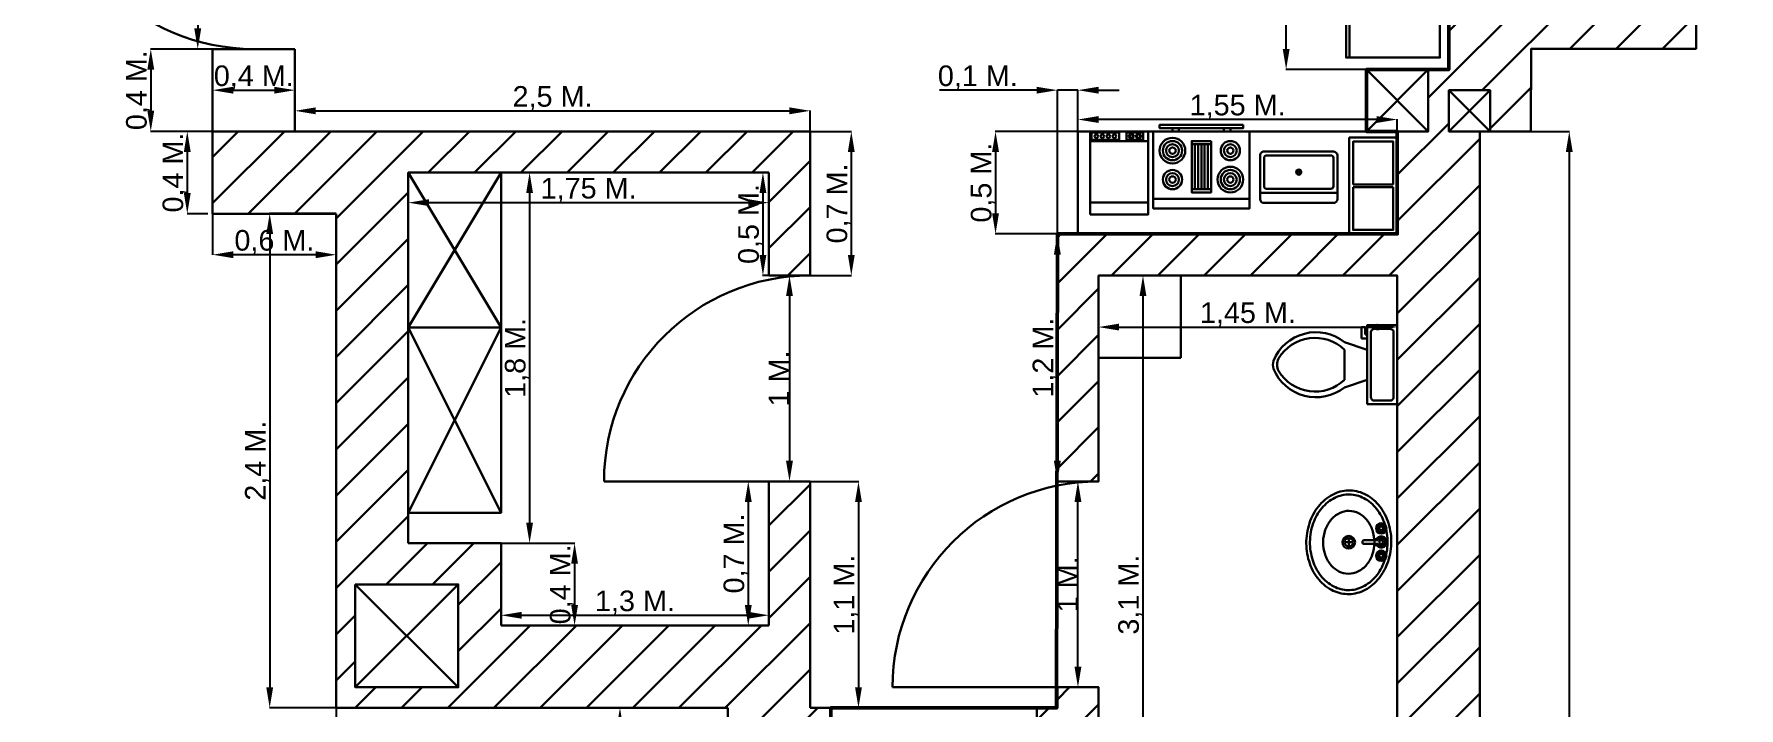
# Model space of a CAD drawing. Header units: millimetres. Extents: x 2020 to 22814, y -453 to 28710.
# Drawn here: x 6257 to 14531, y 14999 to 18272 of the extents above; entities that cross this region are included whole.
import ezdxf

# ---------------------------------------------------------------- set-up
doc = ezdxf.new("R2010")
doc.units = ezdxf.units.MM
doc.layers.add('Cable', color=1, linetype='Continuous', lineweight=50)
doc.layers.add('contur', color=7, linetype='Continuous', lineweight=30)
doc.layers.add('dimension', color=30, linetype='Continuous')
doc.styles.get("Standard").update_dxf_attribs({"font": 'arial.ttf'})
doc.dimstyles.new('Meters', dxfattribs={"dimtxt": 100, "dimasz": 100, "dimexe": 1.25, "dimexo": 0.625, "dimtad": 1, "dimlfac": 0.001, "dimtxsty": 'Standard', "dimcen": 2.5, "dimadec": 0, "dimazin": 0, "dimtfac": 1, "dimtmove": 0, "dimatfit": 3, "dimfxl": 1, "dimarcsym": 0})

# ---------------------------------------------------------------- blocks, each defined once
blk = doc.blocks.new('Refrigerator-2 door - 36 in top')
for p, q in [((0, -26.999999), (36, -26.999999)), ((11, -27.999999), (11, -28.999999)), ((11, -28.999999), (13, -28.999999)), ((12, -26.999999), (12, -28.999999)), ((13, -28.999999), (13, -27.999999))]:
    blk.add_line(p, q)
blk.add_lwpolyline([(0, -27.999999), (0, 0), (36, 0), (36, -27.999999)], close=True)
blk = doc.blocks.new('Sink-single - 30 in top')
blk.add_line((-15, -3.999996), (15, -3.999996))
for points in [[(-13.5, 0), (13.5, 0)], [(-15, -18.499996), (-15, -1.5)], [(-13.5, -17.499996), (-13.5, -6.499996)], [(-12.5, -5.499996), (12.5, -5.499996)], [(13.5, -6.499996), (13.5, -17.499996)], [(15, -1.5), (15, -18.499996)], [(12.5, -18.499996), (-12.5, -18.499996)], [(13.5, -19.999996), (-13.5, -19.999996)]]:
    blk.add_lwpolyline(points)
for radius in [1, 0.5]:
    blk.add_circle((0, -11.999996), radius)
for centre, radius, start, end in [((-13.5, -1.5), 1.5, 90, 180), ((-12.5, -6.499996), 1, 90, 180), ((12.5, -6.499996), 1, 0, 90), ((13.5, -1.5), 1.5, 0, 90), ((-13.5, -18.499996), 1.5, 180, 270), ((-12.5, -17.499996), 1, 180, 270), ((12.5, -17.499996), 1, 270, 0), ((13.5, -18.499996), 1.5, 270, 0)]:
    blk.add_arc(centre, radius, start, end)
blk = doc.blocks.new('Wall Cabinet - 18 x 36 in front')
for p, q in [((17.5, -1.5), (17.5, -16.5)), ((18.5, -16.5), (18.5, -1.5))]:
    blk.add_line(p, q)
blk.add_lwpolyline([(0, -18), (0, 0), (36, 0), (36, -18)], close=True)
for points in [[(17.5, -16.5), (1.5, -16.5), (1.5, -1.5), (17.5, -1.5)], [(18.5, -1.5), (34.5, -1.5), (34.5, -16.5), (18.5, -16.5)]]:
    blk.add_lwpolyline(points)
blk = doc.blocks.new('Range-Oven - 30 in top')
for p, q in [((0, -3), (30, -3)), ((12, -6), (18, -6)), ((13, -20), (13, -6)), ((14, -6), (14, -20)), ((15, -20), (15, -6)), ((16, -6), (16, -20)), ((17, -20), (17, -6)), ((18, -20), (12, -20)), ((6, -24), (6, -25)), ((8, -25), (8, -24)), ((22, -25), (22, -24)), ((24, -24), (24, -25))]:
    blk.add_line(p, q)
for points in [[(0, -24), (0, 0), (30, 0), (30, -24)], [(12, -21), (12, -5), (18, -5), (18, -21)], [(2, -26), (2, -25), (28, -25), (28, -26)]]:
    blk.add_lwpolyline(points, close=True)
for centre, radius in [((6, -9), 4), ((6, -9), 3), ((6, -9), 2), ((6, -9), 1), ((24, -9), 3), ((24, -9), 2), ((24, -9), 1), ((6, -18), 3), ((24, -18), 4), ((24, -18), 3), ((6, -18), 2), ((6, -18), 1), ((24, -18), 2), ((24, -18), 1)]:
    blk.add_circle(centre, radius)
blk = doc.blocks.new('Dishwasher')
for p, q in [((24, 30.5), (0, 30.5)), ((16, 32.5), (16.75, 32.5)), ((16.5, 32), (16.2942, 31.7942)), ((16.3156, 33.1843), (16.5, 33)), ((17, 32.75), (17, 33.5)), ((17, 32.25), (17, 31.5)), ((18, 32.5), (17.25, 32.5)), ((17.5, 33), (17.6938, 33.1938)), ((17.7061, 31.7939), (17.5, 32)), ((19, 32.5), (19.75, 32.5)), ((19.5, 32), (19.2942, 31.7942)), ((19.3156, 33.1843), (19.5, 33)), ((20, 32.75), (20, 33.5)), ((20, 32.25), (20, 31.5)), ((21, 32.5), (20.25, 32.5)), ((20.5, 33), (20.6938, 33.1938)), ((20.7061, 31.7939), (20.5, 32)), ((0, 5), (24, 5))]:
    blk.add_line(p, q)
for points in [[(0, 0), (0, 34.5), (24, 34.5), (24, 0)], [(0.5, 31), (0.5, 34), (12, 34), (12, 31)], [(15, 31), (15, 34), (22, 34), (22, 31)]]:
    blk.add_lwpolyline(points, close=True)
for centre, radius in [((2.5, 32.5), 0.75), ((5, 32.5), 0.75), ((7.5, 32.5), 0.75), ((10, 32.5), 0.75), ((17, 32.5), 1), ((20, 32.5), 1)]:
    blk.add_circle(centre, radius)
blk = doc.blocks.new('Toilet - top')
for p, q in [((9.5, -6), (9.5, -2)), ((-10, -8.5), (-8, -8.5)), ((-10, -9.5), (-10, -8.5)), ((-8, -8.5), (-8, -8)), ((-7, -8), (-7, -9.5)), ((-4, -8), (-6, -14)), ((4, -8), (6, -14)), ((-7, -9.5), (-10, -9.5)), ((4, -14), (-4, -14))]:
    blk.add_line(p, q)
blk.add_lwpolyline([(10.5, -8), (10.5, 0), (-10.5, 0), (-10.5, -8)], close=True)
for points in [[(-9.5, -2), (-9.5, -6)], [(8.5, -1), (-8.5, -1)], [(-8.5, -7), (8.5, -7)]]:
    blk.add_lwpolyline(points)
for centre, radius, start, end in [((-8.62, -1.88), 0.884, 81.8699, 188.1301), ((8.62, -1.88), 0.884, 351.8699, 98.1301), ((-8.62, -6.12), 0.884, 171.8699, 278.1301), ((8.62, -6.12), 0.884, 261.8699, 8.1301), ((3.52, -21.58), 12.17, 141.4691, 247.9714), ((4.2, -21.82), 11.33, 136.3677, 238.9468), ((-3.52, -21.58), 12.17, 292.0284, 38.5307), ((-4.2, -21.82), 11.33, 301.053, 43.6321), ((0, -27.88), 4, 245.7318, 294.2682), ((0, -29), 4, 254.8605, 285.1395)]:
    blk.add_arc(centre, radius, start, end)
blk = doc.blocks.new('Faucet - Bathroom top')
for p, q in [((-4.107, 0.125), (-4.375, 0.125)), ((-3.75, 0.4788), (-3.75, 0.75)), ((-3.5, 0.482), (-3.5, 0.75)), ((-3.1461, 0.125), (-2.875, 0.125)), ((3.143, 0.125), (2.875, 0.125)), ((3.5, 0.4788), (3.5, 0.75)), ((3.75, 0.482), (3.75, 0.75)), ((4.1039, 0.125), (4.375, 0.125)), ((-4.1039, -0.125), (-4.375, -0.125)), ((-3.75, -0.4821), (-3.75, -0.75)), ((-3.5, -0.4789), (-3.5, -0.75)), ((-3.143, -0.125), (-2.875, -0.125)), ((-0.5, -0.8639), (-0.5, -4.5)), ((0.5, -4.5), (0.5, -0.8631)), ((3.1461, -0.125), (2.875, -0.125)), ((3.5, -0.4821), (3.5, -0.75)), ((3.75, -0.4789), (3.75, -0.75)), ((4.107, -0.125), (4.375, -0.125))]:
    blk.add_line(p, q)
for centre, radius in [((-3.625, 0), 1.375), ((-4.625, 0), 0.2795), ((-3.625, 0), 0.5), ((-3.625, 1), 0.2795), ((-2.625, 0), 0.2795), ((0, 0), 0.5), ((3.625, 0), 1.375), ((2.625, 0), 0.2795), ((3.625, 0), 0.5), ((3.625, 1), 0.2795), ((4.625, 0), 0.2795), ((-3.625, -1), 0.2795), ((3.625, -1), 0.2795)]:
    blk.add_circle(centre, radius)
for centre, radius, start, end in [((-3.625, 0), 1, 105.2407, 164.2093), ((-3.625, 0), 1, 16.44125, 74.07887), ((0, 0), 1.5, 289.6514, 250.3603), ((0, 0), 1, 300.3431, 239.7554), ((3.625, 0), 1, 106.12, 164.0884), ((3.625, 0), 1, 16.23422, 73.90469), ((-3.625, 0), 1, 196.2342, 253.9047), ((-3.625, 0), 1, 286.12, 344.0884), ((0, -4.5), 0.5, 180, 0), ((3.625, 0), 1, 196.4413, 254.0789), ((3.625, 0), 1, 285.2407, 344.2093)]:
    blk.add_arc(centre, radius, start, end)
blk = doc.blocks.new('Sink - Oval top')
for p, q in [((-1, 0), (1, 0)), ((0, 1), (0, -1))]:
    blk.add_line(p, q)
at = {"linetype": 'Continuous'}
for points in [[(-12.23, 0.39, 0.117634), (-11.46, -3.36, 0.104469), (-8.88, -6.8, 0.090016), (-5.08, -9.07, 0.08192), (-0.32, -10.02, 0.08192), (4.49, -9.38, 0.090016), (8.42, -7.36, 0.104469), (11.22, -4.09, 0.117634), (12.23, -0.39, 0.117634), (11.46, 3.36, 0.104469), (8.88, 6.8, 0.090016), (5.08, 9.07, 0.08192), (0.32, 10.02, 0.08192), (-4.49, 9.38, 0.090016), (-8.42, 7.36, 0.104469), (-11.22, 4.09, 0.117634)], [(-11.29, 0.16, 0.118622), (-10.52, -3.25, 0.104678), (-8.07, -6.36, 0.089562), (-4.54, -8.37, 0.081185), (-0.13, -9.15, 0.081185), (4.3, -8.49, 0.089562), (7.89, -6.58, 0.104678), (10.42, -3.55, 0.118622), (11.29, -0.16, 0.118622), (10.52, 3.25, 0.104678), (8.07, 6.36, 0.089562), (4.54, 8.37, 0.081185), (0.13, 9.15, 0.081185), (-4.3, 8.49, 0.089562), (-7.89, 6.58, 0.104678), (-10.42, 3.55, 0.118622)], [(-7.42, 0.08, 0.118283), (-6.91, -2.17, 0.104607), (-5.29, -4.21, 0.089718), (-2.97, -5.53, 0.081436), (-0.07, -6.04, 0.081436), (2.84, -5.59, 0.089718), (5.2, -4.33, 0.104607), (6.86, -2.32, 0.118283), (7.42, -0.08, 0.118283), (6.91, 2.17, 0.104607), (5.29, 4.21, 0.089718), (2.97, 5.53, 0.081436), (0.07, 6.04, 0.081436), (-2.84, 5.59, 0.089718), (-5.2, 4.33, 0.104607), (-6.86, 2.32, 0.118283)]]:
    blk.add_lwpolyline(points, format="xyb", close=True, dxfattribs=at)
for radius in [1.5, 1]:
    blk.add_circle((0, 0), radius)
blk = doc.blocks.new('*D24')
at = {"layer": 'Defpoints', "color": 0, "transparency": 16777216}
for p in [(7322.8, 19199.1), (7050.8, 18199.1), (7322.8, 18199.1)]:
    blk.add_point(p, dxfattribs=at)
at = {"layer": 'dimension', "color": 0, "lineweight": -2, "transparency": 16777216}
for p, q in [((7322.2, 19199.1), (7049.6, 19199.1)), ((7050.8, 19099.1), (7050.8, 18299.1)), ((7322.2, 18199.1), (7049.6, 18199.1))]:
    blk.add_line(p, q, dxfattribs=at)
at = {"layer": 'dimension', "color": 0, "transparency": 16777216}
for points in [[(7034.1, 19099.1), (7067.5, 19099.1), (7050.8, 19199.1)], [(7034.1, 18299.1), (7067.5, 18299.1), (7050.8, 18199.1)]]:
    blk.add_solid(points, dxfattribs=at)
at = {"layer": 'dimension', "color": 0, "transparency": 16777216, "insert": (6999.9, 18734.9), "char_height": 100, "attachment_point": 5, "rotation": 90}
blk.add_mtext('1 M.', dxfattribs=at)
blk = doc.blocks.new('*D25')
at = {"layer": 'Defpoints', "color": 0, "transparency": 16777216}
for p in [(9922.8, 17099.1), (9922.8, 16099.1), (9922.8, 16099.1)]:
    blk.add_point(p, dxfattribs=at)
at = {"layer": 'dimension', "color": 0, "lineweight": -2, "transparency": 16777216}
for p, q in [((9923.4, 17099.1), (9924.1, 17099.1)), ((9922.8, 16999.1), (9922.8, 16199.1)), ((9923.4, 16099.1), (9924.1, 16099.1))]:
    blk.add_line(p, q, dxfattribs=at)
at = {"layer": 'dimension', "color": 0, "transparency": 16777216}
for points in [[(9906.1, 16999.1), (9939.5, 16999.1), (9922.8, 17099.1)], [(9906.1, 16199.1), (9939.5, 16199.1), (9922.8, 16099.1)]]:
    blk.add_solid(points, dxfattribs=at)
at = {"layer": 'dimension', "color": 0, "transparency": 16777216, "insert": (9871.9, 16599.1), "char_height": 100, "attachment_point": 5, "rotation": 90}
blk.add_mtext('1 M.', dxfattribs=at)
blk = doc.blocks.new('*D26')
at = {"layer": 'Defpoints', "color": 0, "transparency": 16777216}
for p in [(11322.8, 16099.1), (11322.8, 16099.1), (11322.8, 15099.1)]:
    blk.add_point(p, dxfattribs=at)
at = {"layer": 'dimension', "color": 0, "lineweight": -2, "transparency": 16777216}
for p, q in [((11323.4, 16099.1), (11324.1, 16099.1)), ((11322.8, 15199.1), (11322.8, 15999.1)), ((11323.4, 15099.1), (11324.1, 15099.1))]:
    blk.add_line(p, q, dxfattribs=at)
at = {"layer": 'dimension', "color": 0, "transparency": 16777216}
for points in [[(11306.1, 15999.1), (11339.5, 15999.1), (11322.8, 16099.1)], [(11306.1, 15199.1), (11339.5, 15199.1), (11322.8, 15099.1)]]:
    blk.add_solid(points, dxfattribs=at)
at = {"layer": 'dimension', "color": 0, "transparency": 16777216, "insert": (11271.9, 15599.1), "char_height": 100, "attachment_point": 5, "rotation": 90}
blk.add_mtext('1 M.', dxfattribs=at)
blk = doc.blocks.new('*D38')
at = {"layer": 'Defpoints', "color": 0, "transparency": 16777216}
for p in [(7122.8, 18199.1), (7522.8, 18199.1), (7522.8, 17999.1)]:
    blk.add_point(p, dxfattribs=at)
at = {"layer": 'dimension', "color": 0, "lineweight": -2, "transparency": 16777216}
for p, q in [((7122.8, 18198.4), (7122.8, 17997.8)), ((7522.8, 18198.4), (7522.8, 17997.8)), ((7222.8, 17999.1), (7422.8, 17999.1))]:
    blk.add_line(p, q, dxfattribs=at)
at = {"layer": 'dimension', "color": 0, "transparency": 16777216}
for points in [[(7222.8, 18015.7), (7222.8, 17982.4), (7122.8, 17999.1)], [(7422.8, 18015.7), (7422.8, 17982.4), (7522.8, 17999.1)]]:
    blk.add_solid(points, dxfattribs=at)
at = {"layer": 'dimension', "color": 0, "transparency": 16777216, "insert": (7322.8, 18059.8), "char_height": 100, "attachment_point": 5}
blk.add_mtext('0,4 M.', dxfattribs=at)
blk = doc.blocks.new('*D39')
at = {"layer": 'Defpoints', "color": 0, "transparency": 16777216}
for p in [(7122.8, 18199.1), (6822.8, 17799.1), (7122.8, 17799.1)]:
    blk.add_point(p, dxfattribs=at)
at = {"layer": 'dimension', "color": 0, "lineweight": -2, "transparency": 16777216}
for p, q in [((7122.2, 18199.1), (6821.6, 18199.1)), ((6822.8, 18099.1), (6822.8, 17899.1)), ((7122.2, 17799.1), (6821.6, 17799.1))]:
    blk.add_line(p, q, dxfattribs=at)
at = {"layer": 'dimension', "color": 0, "transparency": 16777216}
for points in [[(6806.1, 18099.1), (6839.5, 18099.1), (6822.8, 18199.1)], [(6806.1, 17899.1), (6839.5, 17899.1), (6822.8, 17799.1)]]:
    blk.add_solid(points, dxfattribs=at)
at = {"layer": 'dimension', "color": 0, "transparency": 16777216, "insert": (6762.1, 17999.1), "char_height": 100, "attachment_point": 5, "rotation": 90}
blk.add_mtext('0,4 M.', dxfattribs=at)
blk = doc.blocks.new('*D40')
at = {"layer": 'Defpoints', "color": 0, "transparency": 16777216}
for p in [(11222.8, 17301.1), (11222.8, 16099.1), (11222.8, 16099.1)]:
    blk.add_point(p, dxfattribs=at)
at = {"layer": 'dimension', "color": 0, "lineweight": -2, "transparency": 16777216}
for p, q in [((11223.4, 17301.1), (11224.1, 17301.1)), ((11222.8, 17201.1), (11222.8, 16199.1)), ((11223.4, 16099.1), (11224.1, 16099.1))]:
    blk.add_line(p, q, dxfattribs=at)
at = {"layer": 'dimension', "color": 0, "transparency": 16777216}
for points in [[(11206.1, 17201.1), (11239.5, 17201.1), (11222.8, 17301.1)], [(11206.1, 16199.1), (11239.5, 16199.1), (11222.8, 16099.1)]]:
    blk.add_solid(points, dxfattribs=at)
at = {"layer": 'dimension', "color": 0, "transparency": 16777216, "insert": (11162.1, 16700.1), "char_height": 100, "attachment_point": 5, "rotation": 90}
blk.add_mtext('1,2 M.', dxfattribs=at)
blk = doc.blocks.new('*D41')
at = {"layer": 'Defpoints', "color": 0, "transparency": 16777216}
for p in [(10022.8, 17799.1), (10022.8, 17099.1), (10222.8, 17099.1)]:
    blk.add_point(p, dxfattribs=at)
at = {"layer": 'dimension', "color": 0, "lineweight": -2, "transparency": 16777216}
for p, q in [((10023.4, 17799.1), (10224.1, 17799.1)), ((10222.8, 17699.1), (10222.8, 17199.1)), ((10023.4, 17099.1), (10224.1, 17099.1))]:
    blk.add_line(p, q, dxfattribs=at)
at = {"layer": 'dimension', "color": 0, "transparency": 16777216}
for points in [[(10206.1, 17699.1), (10239.5, 17699.1), (10222.8, 17799.1)], [(10206.1, 17199.1), (10239.5, 17199.1), (10222.8, 17099.1)]]:
    blk.add_solid(points, dxfattribs=at)
at = {"layer": 'dimension', "color": 0, "transparency": 16777216, "insert": (10162.1, 17449.1), "char_height": 100, "attachment_point": 5, "rotation": 90}
blk.add_mtext('0,7 M.', dxfattribs=at)
blk = doc.blocks.new('*D42')
at = {"layer": 'Defpoints', "color": 0, "transparency": 16777216}
for p in [(10022.8, 16099.1), (10022.8, 14999.1), (10257.6, 14999.1)]:
    blk.add_point(p, dxfattribs=at)
at = {"layer": 'dimension', "color": 0, "lineweight": -2, "transparency": 16777216}
for p, q in [((10023.4, 16099.1), (10258.9, 16099.1)), ((10257.6, 15999.1), (10257.6, 15099.1)), ((10023.4, 14999.1), (10258.9, 14999.1))]:
    blk.add_line(p, q, dxfattribs=at)
at = {"layer": 'dimension', "color": 0, "transparency": 16777216}
for points in [[(10241, 15999.1), (10274.3, 15999.1), (10257.6, 16099.1)], [(10241, 15099.1), (10274.3, 15099.1), (10257.6, 14999.1)]]:
    blk.add_solid(points, dxfattribs=at)
at = {"layer": 'dimension', "color": 0, "transparency": 16777216, "insert": (10196.9, 15549.1), "char_height": 100, "attachment_point": 5, "rotation": 90}
blk.add_mtext('1,1 M.', dxfattribs=at)
blk = doc.blocks.new('*D43')
at = {"layer": 'Defpoints', "color": 0, "transparency": 16777216}
for p in [(11322.8, 17799.1), (10922.8, 17301.1), (11322.8, 17301.1)]:
    blk.add_point(p, dxfattribs=at)
at = {"layer": 'dimension', "color": 0, "lineweight": -2, "transparency": 16777216}
for p, q in [((11322.2, 17799.1), (10921.6, 17799.1)), ((10922.8, 17699.1), (10922.8, 17401.1)), ((11322.2, 17301.1), (10921.6, 17301.1))]:
    blk.add_line(p, q, dxfattribs=at)
at = {"layer": 'dimension', "color": 0, "transparency": 16777216}
for points in [[(10906.1, 17699.1), (10939.5, 17699.1), (10922.8, 17799.1)], [(10906.1, 17401.1), (10939.5, 17401.1), (10922.8, 17301.1)]]:
    blk.add_solid(points, dxfattribs=at)
at = {"layer": 'dimension', "color": 0, "transparency": 16777216, "insert": (10862.1, 17550.1), "char_height": 100, "attachment_point": 5, "rotation": 90}
blk.add_mtext('0,5 M.', dxfattribs=at)
blk = doc.blocks.new('*D44')
at = {"layer": 'Defpoints', "color": 0, "transparency": 16777216}
for p in [(11222.8, 17999.1), (11222.8, 17301.1), (11322.8, 17301.1)]:
    blk.add_point(p, dxfattribs=at)
at = {"layer": 'dimension', "color": 0, "lineweight": -2, "transparency": 16777216}
for p, q in [((11122.8, 17999.1), (10651.3, 17999.1)), ((11222.8, 17301.7), (11222.8, 18000.3)), ((11322.8, 17999.1), (11222.8, 17999.1)), ((11322.8, 17301.7), (11322.8, 18000.3)), ((11422.8, 17999.1), (11522.8, 17999.1))]:
    blk.add_line(p, q, dxfattribs=at)
at = {"layer": 'dimension', "color": 0, "transparency": 16777216}
for points in [[(11122.8, 18015.7), (11122.8, 17982.4), (11222.8, 17999.1)], [(11422.8, 18015.7), (11422.8, 17982.4), (11322.8, 17999.1)]]:
    blk.add_solid(points, dxfattribs=at)
at = {"layer": 'dimension', "color": 0, "transparency": 16777216, "insert": (10837, 18059.8), "char_height": 100, "attachment_point": 5}
blk.add_mtext('0,1 M.', dxfattribs=at)
blk = doc.blocks.new('*D45')
at = {"layer": 'Defpoints', "color": 0, "transparency": 16777216}
for p in [(11322.8, 17856.6), (11322.8, 17799.1), (12872.8, 17799.1)]:
    blk.add_point(p, dxfattribs=at)
at = {"layer": 'dimension', "color": 0, "lineweight": -2, "transparency": 16777216}
for p, q in [((11322.8, 17799.7), (11322.8, 17857.9)), ((12772.8, 17856.6), (11422.8, 17856.6)), ((12872.8, 17799.7), (12872.8, 17857.9))]:
    blk.add_line(p, q, dxfattribs=at)
at = {"layer": 'dimension', "color": 0, "transparency": 16777216}
for points in [[(11422.8, 17873.3), (11422.8, 17840), (11322.8, 17856.6)], [(12772.8, 17873.3), (12772.8, 17840), (12872.8, 17856.6)]]:
    blk.add_solid(points, dxfattribs=at)
at = {"layer": 'dimension', "color": 0, "transparency": 16777216, "insert": (12097.8, 17917.4), "char_height": 100, "attachment_point": 5}
blk.add_mtext('1,55 M.', dxfattribs=at)
blk = doc.blocks.new('*D54')
at = {"layer": 'Defpoints', "color": 0, "transparency": 16777216}
for p in [(10022.8, 17898.9), (7522.8, 17799.1), (10022.8, 17799.1)]:
    blk.add_point(p, dxfattribs=at)
at = {"layer": 'dimension', "color": 0, "lineweight": -2, "transparency": 16777216}
for p, q in [((7522.8, 17799.7), (7522.8, 17900.2)), ((7622.8, 17898.9), (9922.8, 17898.9)), ((10022.8, 17799.7), (10022.8, 17900.2))]:
    blk.add_line(p, q, dxfattribs=at)
at = {"layer": 'dimension', "color": 0, "transparency": 16777216}
for points in [[(7622.8, 17915.6), (7622.8, 17882.2), (7522.8, 17898.9)], [(9922.8, 17915.6), (9922.8, 17882.2), (10022.8, 17898.9)]]:
    blk.add_solid(points, dxfattribs=at)
at = {"layer": 'dimension', "color": 0, "transparency": 16777216, "insert": (8772.8, 17959.6), "char_height": 100, "attachment_point": 5}
blk.add_mtext('2,5 M.', dxfattribs=at)
blk = doc.blocks.new('*D59')
at = {"layer": 'Defpoints', "color": 0, "transparency": 16777216}
for p in [(8072.8, 17599.1), (9822.8, 17599.1), (9822.8, 17452.9)]:
    blk.add_point(p, dxfattribs=at)
at = {"layer": 'dimension', "color": 0, "lineweight": -2, "transparency": 16777216}
for p, q in [((8072.8, 17598.4), (8072.8, 17451.7)), ((9822.8, 17598.4), (9822.8, 17451.7)), ((8172.8, 17452.9), (9722.8, 17452.9))]:
    blk.add_line(p, q, dxfattribs=at)
at = {"layer": 'dimension', "color": 0, "transparency": 16777216}
for points in [[(8172.8, 17469.6), (8172.8, 17436.3), (8072.8, 17452.9)], [(9722.8, 17469.6), (9722.8, 17436.3), (9822.8, 17452.9)]]:
    blk.add_solid(points, dxfattribs=at)
at = {"layer": 'dimension', "color": 0, "transparency": 16777216, "insert": (8947.8, 17513.7), "char_height": 100, "attachment_point": 5}
blk.add_mtext('1,75 M.', dxfattribs=at)
blk = doc.blocks.new('*D60')
at = {"layer": 'Defpoints', "color": 0, "transparency": 16777216}
for p in [(8072.8, 17599.1), (8072.8, 15799.1), (8661.4, 15799.1)]:
    blk.add_point(p, dxfattribs=at)
at = {"layer": 'dimension', "color": 0, "lineweight": -2, "transparency": 16777216}
for p, q in [((8073.4, 17599.1), (8662.7, 17599.1)), ((8661.4, 17499.1), (8661.4, 15899.1)), ((8073.4, 15799.1), (8662.7, 15799.1))]:
    blk.add_line(p, q, dxfattribs=at)
at = {"layer": 'dimension', "color": 0, "transparency": 16777216}
for points in [[(8644.8, 17499.1), (8678.1, 17499.1), (8661.4, 17599.1)], [(8644.8, 15899.1), (8678.1, 15899.1), (8661.4, 15799.1)]]:
    blk.add_solid(points, dxfattribs=at)
at = {"layer": 'dimension', "color": 0, "transparency": 16777216, "insert": (8600.7, 16699.1), "char_height": 100, "attachment_point": 5, "rotation": 90}
blk.add_mtext('1,8 M.', dxfattribs=at)
blk = doc.blocks.new('*D61')
at = {"layer": 'Defpoints', "color": 0, "transparency": 16777216}
for p in [(8522.8, 15399.1), (9822.8, 15449.1), (9822.8, 15399.1)]:
    blk.add_point(p, dxfattribs=at)
at = {"layer": 'dimension', "color": 0, "lineweight": -2, "transparency": 16777216}
for p, q in [((8522.8, 15399.7), (8522.8, 15450.3)), ((8622.8, 15449.1), (9722.8, 15449.1)), ((9822.8, 15399.7), (9822.8, 15450.3))]:
    blk.add_line(p, q, dxfattribs=at)
at = {"layer": 'dimension', "color": 0, "transparency": 16777216}
for points in [[(8622.8, 15465.7), (8622.8, 15432.4), (8522.8, 15449.1)], [(9722.8, 15465.7), (9722.8, 15432.4), (9822.8, 15449.1)]]:
    blk.add_solid(points, dxfattribs=at)
at = {"layer": 'dimension', "color": 0, "transparency": 16777216, "insert": (9172.8, 15509.8), "char_height": 100, "attachment_point": 5}
blk.add_mtext('1,3 M.', dxfattribs=at)
blk = doc.blocks.new('*D62')
at = {"layer": 'Defpoints', "color": 0, "transparency": 16777216}
for p in [(8522.8, 15799.1), (8522.8, 15399.1), (8879.8, 15399.1)]:
    blk.add_point(p, dxfattribs=at)
at = {"layer": 'dimension', "color": 0, "lineweight": -2, "transparency": 16777216}
for p, q in [((8523.4, 15799.1), (8881.1, 15799.1)), ((8879.8, 15699.1), (8879.8, 15499.1)), ((8523.4, 15399.1), (8881.1, 15399.1))]:
    blk.add_line(p, q, dxfattribs=at)
at = {"layer": 'dimension', "color": 0, "transparency": 16777216}
for points in [[(8863.2, 15699.1), (8896.5, 15699.1), (8879.8, 15799.1)], [(8863.2, 15499.1), (8896.5, 15499.1), (8879.8, 15399.1)]]:
    blk.add_solid(points, dxfattribs=at)
at = {"layer": 'dimension', "color": 0, "transparency": 16777216, "insert": (8819.1, 15599.1), "char_height": 100, "attachment_point": 5, "rotation": 90}
blk.add_mtext('0,4 M.', dxfattribs=at)
blk = doc.blocks.new('*D63')
at = {"layer": 'Defpoints', "color": 0, "transparency": 16777216}
for p in [(9822.8, 16099.1), (9722.8, 15399.1), (9822.8, 15399.1)]:
    blk.add_point(p, dxfattribs=at)
at = {"layer": 'dimension', "color": 0, "lineweight": -2, "transparency": 16777216}
for p, q in [((9822.2, 16099.1), (9721.6, 16099.1)), ((9722.8, 15999.1), (9722.8, 15499.1)), ((9822.2, 15399.1), (9721.6, 15399.1))]:
    blk.add_line(p, q, dxfattribs=at)
at = {"layer": 'dimension', "color": 0, "transparency": 16777216}
for points in [[(9706.1, 15999.1), (9739.5, 15999.1), (9722.8, 16099.1)], [(9706.1, 15499.1), (9739.5, 15499.1), (9722.8, 15399.1)]]:
    blk.add_solid(points, dxfattribs=at)
at = {"layer": 'dimension', "color": 0, "transparency": 16777216, "insert": (9662.1, 15749.1), "char_height": 100, "attachment_point": 5, "rotation": 90}
blk.add_mtext('0,7 M.', dxfattribs=at)
blk = doc.blocks.new('*D64')
at = {"layer": 'Defpoints', "color": 0, "transparency": 16777216}
for p in [(9822.8, 17599.1), (9793.9, 17099.1), (9822.8, 17099.1)]:
    blk.add_point(p, dxfattribs=at)
at = {"layer": 'dimension', "color": 0, "lineweight": -2, "transparency": 16777216}
for p, q in [((9822.2, 17599.1), (9792.6, 17599.1)), ((9793.9, 17499.1), (9793.9, 17199.1)), ((9822.2, 17099.1), (9792.6, 17099.1))]:
    blk.add_line(p, q, dxfattribs=at)
at = {"layer": 'dimension', "color": 0, "transparency": 16777216}
for points in [[(9777.2, 17499.1), (9810.5, 17499.1), (9793.9, 17599.1)], [(9777.2, 17199.1), (9810.5, 17199.1), (9793.9, 17099.1)]]:
    blk.add_solid(points, dxfattribs=at)
at = {"layer": 'dimension', "color": 0, "transparency": 16777216, "insert": (9733.1, 17349.1), "char_height": 100, "attachment_point": 5, "rotation": 90}
blk.add_mtext('0,5 M.', dxfattribs=at)
blk = doc.blocks.new('*D65')
at = {"layer": 'Defpoints', "color": 0, "transparency": 16777216}
for p in [(11422.8, 17099.1), (12872.8, 17099.1), (12872.8, 16848.6)]:
    blk.add_point(p, dxfattribs=at)
at = {"layer": 'dimension', "color": 0, "lineweight": -2, "transparency": 16777216}
for p, q in [((11422.8, 17098.4), (11422.8, 16847.3)), ((12872.8, 17098.4), (12872.8, 16847.3)), ((11522.8, 16848.6), (12772.8, 16848.6))]:
    blk.add_line(p, q, dxfattribs=at)
at = {"layer": 'dimension', "color": 0, "transparency": 16777216}
for points in [[(11522.8, 16865.3), (11522.8, 16831.9), (11422.8, 16848.6)], [(12772.8, 16865.3), (12772.8, 16831.9), (12872.8, 16848.6)]]:
    blk.add_solid(points, dxfattribs=at)
at = {"layer": 'dimension', "color": 0, "transparency": 16777216, "insert": (12147.8, 16909.3), "char_height": 100, "attachment_point": 5}
blk.add_mtext('1,45 M.', dxfattribs=at)
blk = doc.blocks.new('*D66')
at = {"layer": 'Defpoints', "color": 0, "transparency": 16777216}
for p in [(11422.8, 17099.1), (11422.8, 13999.1), (11638.4, 13999.1)]:
    blk.add_point(p, dxfattribs=at)
at = {"layer": 'dimension', "color": 0, "lineweight": -2, "transparency": 16777216}
for p, q in [((11423.4, 17099.1), (11639.6, 17099.1)), ((11638.4, 16999.1), (11638.4, 14099.1)), ((11423.4, 13999.1), (11639.6, 13999.1))]:
    blk.add_line(p, q, dxfattribs=at)
at = {"layer": 'dimension', "color": 0, "transparency": 16777216}
for points in [[(11621.7, 16999.1), (11655, 16999.1), (11638.4, 17099.1)], [(11621.7, 14099.1), (11655, 14099.1), (11638.4, 13999.1)]]:
    blk.add_solid(points, dxfattribs=at)
at = {"layer": 'dimension', "color": 0, "transparency": 16777216, "insert": (11577.6, 15549.1), "char_height": 100, "attachment_point": 5, "rotation": 90}
blk.add_mtext('3,1 M.', dxfattribs=at)
blk = doc.blocks.new('*D74')
at = {"layer": 'Defpoints', "color": 0, "transparency": 16777216}
for p in [(12333.3, 23699.1), (13122.8, 23699.1), (13122.8, 18099.1)]:
    blk.add_point(p, dxfattribs=at)
at = {"layer": 'dimension', "color": 0, "lineweight": -2, "transparency": 16777216}
for p, q in [((13122.2, 23699.1), (12332.1, 23699.1)), ((12333.3, 18199.1), (12333.3, 23599.1)), ((13122.2, 18099.1), (12332.1, 18099.1))]:
    blk.add_line(p, q, dxfattribs=at)
at = {"layer": 'dimension', "color": 0, "transparency": 16777216}
for points in [[(12316.6, 23599.1), (12350, 23599.1), (12333.3, 23699.1)], [(12316.6, 18199.1), (12350, 18199.1), (12333.3, 18099.1)]]:
    blk.add_solid(points, dxfattribs=at)
at = {"layer": 'dimension', "color": 0, "transparency": 16777216, "insert": (12272.6, 20899.1), "char_height": 100, "attachment_point": 5, "rotation": 90}
blk.add_mtext('5,6 M.', dxfattribs=at)
blk = doc.blocks.new('*D75')
at = {"layer": 'Defpoints', "color": 0, "transparency": 16777216}
for p in [(7122.8, 17399.1), (7722.8, 17399.1), (7122.8, 17200)]:
    blk.add_point(p, dxfattribs=at)
at = {"layer": 'dimension', "color": 0, "lineweight": -2, "transparency": 16777216}
for p, q in [((7122.8, 17398.4), (7122.8, 17198.8)), ((7722.8, 17398.4), (7722.8, 17198.8)), ((7622.8, 17200), (7222.8, 17200))]:
    blk.add_line(p, q, dxfattribs=at)
at = {"layer": 'dimension', "color": 0, "transparency": 16777216}
for points in [[(7222.8, 17216.7), (7222.8, 17183.3), (7122.8, 17200)], [(7622.8, 17216.7), (7622.8, 17183.3), (7722.8, 17200)]]:
    blk.add_solid(points, dxfattribs=at)
at = {"layer": 'dimension', "color": 0, "transparency": 16777216, "insert": (7422.8, 17260.7), "char_height": 100, "attachment_point": 5}
blk.add_mtext('0,6 M.', dxfattribs=at)
blk = doc.blocks.new('*D76')
at = {"layer": 'Defpoints', "color": 0, "transparency": 16777216}
for p in [(7100, 17799.1), (7000, 17399.1), (7100, 17399.1)]:
    blk.add_point(p, dxfattribs=at)
at = {"layer": 'dimension', "color": 0, "lineweight": -2, "transparency": 16777216}
for p, q in [((7099.4, 17799.1), (6998.8, 17799.1)), ((7000, 17699.1), (7000, 17499.1)), ((7099.4, 17399.1), (6998.8, 17399.1))]:
    blk.add_line(p, q, dxfattribs=at)
at = {"layer": 'dimension', "color": 0, "transparency": 16777216}
for points in [[(6983.3, 17699.1), (7016.7, 17699.1), (7000, 17799.1)], [(6983.3, 17499.1), (7016.7, 17499.1), (7000, 17399.1)]]:
    blk.add_solid(points, dxfattribs=at)
at = {"layer": 'dimension', "color": 0, "transparency": 16777216, "insert": (6939.3, 17599.1), "char_height": 100, "attachment_point": 5, "rotation": 90}
blk.add_mtext('0,4 M.', dxfattribs=at)
blk = doc.blocks.new('*D77')
at = {"layer": 'Defpoints', "color": 0, "transparency": 16777216}
for p in [(7722.8, 17400), (7400, 14999.1), (7722.8, 14999.1)]:
    blk.add_point(p, dxfattribs=at)
at = {"layer": 'dimension', "color": 0, "lineweight": -2, "transparency": 16777216}
for p, q in [((7722.2, 17400), (7398.8, 17400)), ((7400, 17300), (7400, 15099.1)), ((7722.2, 14999.1), (7398.8, 14999.1))]:
    blk.add_line(p, q, dxfattribs=at)
at = {"layer": 'dimension', "color": 0, "transparency": 16777216}
for points in [[(7383.3, 17300), (7416.7, 17300), (7400, 17400)], [(7383.3, 15099.1), (7416.7, 15099.1), (7400, 14999.1)]]:
    blk.add_solid(points, dxfattribs=at)
at = {"layer": 'dimension', "color": 0, "transparency": 16777216, "insert": (7339.3, 16199.5), "char_height": 100, "attachment_point": 5, "rotation": 90}
blk.add_mtext('2,4 M.', dxfattribs=at)
blk = doc.blocks.new('*D78')
at = {"layer": 'Defpoints', "color": 0, "transparency": 16777216}
for p in [(7722.8, 15000), (9622.8, 15000), (9622.8, 14800)]:
    blk.add_point(p, dxfattribs=at)
at = {"layer": 'dimension', "color": 0, "lineweight": -2, "transparency": 16777216}
for p, q in [((7722.8, 14999.4), (7722.8, 14798.8)), ((9622.8, 14999.4), (9622.8, 14798.8)), ((7822.8, 14800), (9522.8, 14800))]:
    blk.add_line(p, q, dxfattribs=at)
at = {"layer": 'dimension', "color": 0, "transparency": 16777216}
for points in [[(7822.8, 14816.7), (7822.8, 14783.3), (7722.8, 14800)], [(9522.8, 14816.7), (9522.8, 14783.3), (9622.8, 14800)]]:
    blk.add_solid(points, dxfattribs=at)
at = {"layer": 'dimension', "color": 0, "transparency": 16777216, "insert": (8672.8, 14860.7), "char_height": 100, "attachment_point": 5}
blk.add_mtext('1,9 M.', dxfattribs=at)
blk = doc.blocks.new('*D79')
at = {"layer": 'Defpoints', "color": 0, "transparency": 16777216}
for p in [(9622.8, 15000), (9100, 10299.1), (9622.8, 10299.1)]:
    blk.add_point(p, dxfattribs=at)
at = {"layer": 'dimension', "color": 0, "lineweight": -2, "transparency": 16777216}
for p, q in [((9622.2, 15000), (9098.8, 15000)), ((9100, 14900), (9100, 10399.1)), ((9622.2, 10299.1), (9098.8, 10299.1))]:
    blk.add_line(p, q, dxfattribs=at)
at = {"layer": 'dimension', "color": 0, "transparency": 16777216}
for points in [[(9083.3, 14900), (9116.7, 14900), (9100, 15000)], [(9083.3, 10399.1), (9116.7, 10399.1), (9100, 10299.1)]]:
    blk.add_solid(points, dxfattribs=at)
at = {"layer": 'dimension', "color": 0, "transparency": 16777216, "insert": (9039.5, 12649.5), "char_height": 100, "attachment_point": 5, "rotation": 90}
blk.add_mtext('4,7 M.', dxfattribs=at)
blk = doc.blocks.new('*D81')
at = {"layer": 'Defpoints', "color": 0, "transparency": 16777216}
for p in [(13272.8, 17799.1), (13272.8, 10299.1), (13707.5, 10299.1)]:
    blk.add_point(p, dxfattribs=at)
at = {"layer": 'dimension', "color": 0, "lineweight": -2, "transparency": 16777216}
for p, q in [((13273.4, 17799.1), (13708.8, 17799.1)), ((13707.5, 17699.1), (13707.5, 10399.1)), ((13273.4, 10299.1), (13708.8, 10299.1))]:
    blk.add_line(p, q, dxfattribs=at)
at = {"layer": 'dimension', "color": 0, "transparency": 16777216}
for points in [[(13690.8, 17699.1), (13724.2, 17699.1), (13707.5, 17799.1)], [(13690.8, 10399.1), (13724.2, 10399.1), (13707.5, 10299.1)]]:
    blk.add_solid(points, dxfattribs=at)
at = {"layer": 'dimension', "color": 0, "transparency": 16777216, "insert": (13647, 14049.1), "char_height": 100, "attachment_point": 5, "rotation": 90}
blk.add_mtext('7,5 M.', dxfattribs=at)

msp = doc.modelspace()

# ---------------------------------------------------------------- hatches: boundary and pattern name
at = {"layer": 'contur'}
h = msp.add_hatch(dxfattribs=at)
h.set_pattern_fill('ANSI31', color=256, scale=50)
h.paths.add_polyline_path([(7522.804, 24899.067), (8422.804, 24899.067), (8422.804, 25299.067), (7122.804, 25299.067), (7122.804, 19199.067), (7522.804, 19199.067), (7522.804, 19299.067), (7522.804, 19899.067), (7922.804, 19899.067), (8322.804, 19899.067), (8322.804, 19299.067), (8522.804, 19299.067), (8522.804, 20399.067), (9522.804, 20399.067), (9522.804, 21199.067), (9322.804, 21199.067), (9322.804, 20599.067), (8422.804, 20599.067), (7522.804, 20599.067)])
h.paths.add_polyline_path([(7422.804, 20399.067), (7722.804, 20399.067), (8022.804, 20399.067), (8322.804, 20399.067), (8322.804, 20099.067), (8022.804, 20099.067), (7722.804, 20099.067), (7422.804, 20099.067)], flags=16)
h.paths.add_polyline_path([(7572.804, 20249.067), (7722.804, 20399.067), (7872.804, 20249.067), (8022.804, 20399.067), (8172.804, 20249.067), (8022.804, 20099.067), (7872.804, 20249.067), (7722.804, 20099.067)], flags=0)
h.paths.add_polyline_path([(10922.804, 25299.067), (10422.804, 25299.067), (10422.804, 24899.067), (10522.804, 24899.067), (10522.804, 20599.067), (10522.804, 20499.067), (10522.804, 20399.067), (10722.804, 20399.067), (10722.804, 23699.067), (10922.804, 23699.067)])
h.paths.add_polyline_path([(13522.804, 24099.067), (12422.804, 24099.067), (12422.804, 23699.067), (12722.804, 23699.067), (12722.804, 23899.067), (13022.804, 23899.067), (13022.804, 23699.067), (13122.804, 23699.067), (13123.018, 23229.092), (13522.804, 23229.092)])
h.paths.add_polyline_path([(10022.804, 14099.067), (10022.804, 14799.067), (10122.804, 14799.067), (10122.804, 14999.067), (10022.804, 14999.067), (10022.804, 15399.067), (10022.804, 16099.067), (9822.804, 16099.067), (9822.804, 15499.067), (9822.804, 15399.067), (8522.804, 15399.067), (8522.804, 15799.067), (8072.804, 15799.067), (8072.804, 16094.386), (8072.804, 16846.727), (8072.804, 17599.067), (8522.804, 17599.067), (9822.804, 17599.067), (9822.804, 17099.067), (10022.804, 17099.067), (10022.804, 17799.067), (7522.804, 17799.067), (7122.804, 17799.067), (7122.804, 17599.067), (7122.804, 17399.067), (7722.804, 17399.067), (7722.804, 14999.067), (9622.804, 14999.067), (9622.804, 10299.067), (10122.804, 10299.067), (10122.804, 10699.067), (10022.804, 10699.067), (10022.804, 11299.067)])
h.paths.add_polyline_path([(8315.447, 15099.067), (7815.447, 15099.067), (7815.447, 15599.067), (8315.447, 15599.067)], flags=16)
h.paths.add_polyline_path([(15365.177, 340.757), (18440.723, 340.757), (18440.723, 1272.601), (15365.177, 1272.601)], flags=9)
h.paths.add_polyline_path([(22246.231, -452.956), (22565.467, -452.956), (22565.467, 62.222), (22246.231, 62.222)], flags=9)
h.paths.add_polyline_path([(20746.231, -452.956), (21065.467, -452.956), (21065.467, 62.222), (20746.231, 62.222)], flags=9)
h.paths.add_polyline_path([(22100.597, 1047.044), (22711.102, 1047.044), (22711.102, 1562.222), (22100.597, 1562.222)], flags=9)
h.paths.add_polyline_path([(21661.929, 254.693), (22813.958, 254.693), (22813.958, 739.942), (21661.929, 739.942)], flags=9)
h.paths.add_polyline_path([(20161.929, 254.693), (21139.333, 254.693), (21139.333, 739.942), (20161.929, 739.942)], flags=9)
h.paths.add_polyline_path([(21678.172, 1840.172), (22681.071, 1840.172), (22681.071, 2227.962), (21678.172, 2227.962)], flags=9)
h.paths.add_polyline_path([(7678.129, 1340.129), (9593.801, 1340.129), (9593.801, 1728.175), (7678.129, 1728.175)], flags=9)
h.paths.add_polyline_path([(5179.28, 1341.451), (6592.309, 1341.451), (6592.309, 1722.59), (5179.28, 1722.59)], flags=9)
h.paths.add_polyline_path([(7678.939, 1841.11), (10174.676, 1841.11), (10174.676, 2224.295), (7678.939, 2224.295)], flags=9)
h.paths.add_polyline_path([(5178.172, 1840.172), (6511.392, 1840.172), (6511.392, 2227.962), (5178.172, 2227.962)], flags=9)
h.paths.add_polyline_path([(15963.915, 2523.085), (20834.993, 2523.085), (20834.993, 3553.439), (15963.915, 3553.439)], flags=9)
h.paths.add_polyline_path([(7014.734, 2527.177), (12311.46, 2527.177), (12311.46, 3557.532), (7014.734, 3557.532)], flags=9)
h = msp.add_hatch(dxfattribs=at)
h.set_pattern_fill('ANSI31', color=256, scale=50)
h.paths.add_polyline_path([(13522.804, 22599.067), (13123.032, 22599.067), (13122.804, 18099.062), (13022.819, 18099.067), (13022.804, 17799.067), (12872.804, 17799.067), (12872.804, 17301.075), (11222.804, 17301.075), (11222.804, 16099.067), (11422.804, 16099.067), (11422.804, 17099.067), (12872.804, 17099.067), (12872.804, 13999.067), (11422.804, 13999.067), (11422.804, 15099.067), (11222.804, 15099.067), (11222.804, 14999.067), (11122.804, 14999.067), (11122.804, 14799.067), (11222.804, 14799.067), (11222.804, 13799.067), (12872.804, 13799.067), (12872.804, 10799.067), (12622.804, 10799.067), (12622.804, 10699.067), (12122.804, 10699.067), (12122.804, 10299.067), (13272.804, 10299.067), (13272.804, 17799.067), (13123.032, 17799.067), (13123.032, 17999.067), (13322.804, 17999.067), (13322.804, 17799.067), (13520.659, 17799.067), (13522.824, 18200.532), (14322.804, 18200.532), (14322.804, 18599.067), (13522.804, 18599.067)])

# ---------------------------------------------------------------- linework, layer by layer
at = {"layer": 'Cable'}
msp.add_lwpolyline([(13123.001, 21983.413), (13122.804, 18099.062), (12722.804, 18099.062), (12722.804, 17799.067), (12872.804, 17799.067), (12872.804, 17301.075), (11222.804, 17301.075), (11219.054, 14999.067), (11122.804, 14999.067), (10122.804, 14999.067), (10122.804, 14795.317), (10022.804, 14795.317), (10022.804, 11937.501)], dxfattribs=at)
at = {"layer": 'contur'}
for p, q in [((7322.804, 18199.067), (7122.804, 18199.067)), ((7122.804, 18199.067), (7122.804, 17799.067)), ((7522.804, 18199.067), (7322.804, 18199.067)), ((7522.804, 17799.067), (7522.804, 18199.067)), ((12722.804, 17799.067), (13022.804, 18099.067)), ((12722.804, 18099.067), (13022.804, 17799.067)), ((13022.804, 18099.067), (13022.804, 17799.067)), ((13123.032, 17799.067), (13322.804, 17999.067)), ((13123.032, 17999.067), (13322.804, 17799.067)), ((7122.804, 17799.067), (7522.804, 17799.067)), ((7122.804, 17599.067), (7122.804, 17799.067)), ((7522.804, 17799.067), (10022.804, 17799.067)), ((10022.804, 17099.067), (10022.804, 17799.067)), ((11322.804, 17301.075), (11322.804, 17799.067)), ((11322.804, 17799.067), (12722.804, 17799.067)), ((13022.804, 17799.067), (12872.804, 17799.067)), ((13022.804, 17799.067), (12872.804, 17799.067)), ((12638.717, 17699.067), (12638.717, 17699.067)), ((7122.804, 17599.067), (7122.804, 17399.067)), ((7522.804, 17599.067), (7522.804, 17599.067)), ((8072.804, 17599.067), (9822.804, 17599.067)), ((8072.804, 17599.067), (8072.804, 16094.386)), ((8522.804, 16846.727), (8072.804, 17599.067)), ((8522.804, 17599.067), (8072.804, 16846.727)), ((9822.804, 17599.067), (9822.804, 17099.067)), ((7122.804, 17399.067), (7722.804, 17399.067)), ((7722.804, 17399.067), (7722.804, 14999.067)), ((11322.804, 17301.075), (11322.804, 17301.075)), ((9822.804, 17099.067), (10022.804, 17099.067)), ((11422.804, 16699.067), (11422.804, 17099.067)), ((11422.804, 17099.067), (11822.804, 17099.067)), ((11822.804, 17099.067), (11822.804, 16699.067)), ((8072.804, 15946.727), (8522.804, 16846.727)), ((8072.804, 16846.727), (8522.804, 15946.727)), ((11822.804, 16699.067), (11422.804, 16699.067)), ((8072.804, 16094.386), (8072.804, 15799.067)), ((10022.804, 16099.067), (9022.804, 16099.067)), ((9822.804, 16099.067), (10022.804, 16099.067)), ((9822.804, 16099.067), (9822.804, 15499.067)), ((10022.804, 16099.067), (10022.804, 15399.067)), ((8072.804, 15799.067), (8522.804, 15799.067)), ((8522.804, 15799.067), (8522.804, 15399.067)), ((7815.447, 15099.067), (8315.447, 15599.067)), ((7815.447, 15599.067), (8315.447, 15099.067)), ((9822.804, 15399.067), (9822.804, 15499.067)), ((8522.804, 15399.067), (9822.804, 15399.067)), ((10022.804, 15399.067), (10022.804, 14999.067)), ((11422.804, 15099.067), (10422.804, 15099.067)), ((11222.804, 15099.067), (11422.804, 15099.067)), ((7722.804, 14999.067), (9622.804, 14999.067)), ((9622.804, 14999.067), (9622.804, 10299.067)), ((10022.804, 14999.067), (10122.804, 14999.067)), ((10122.804, 14999.067), (10122.804, 14799.067))]:
    msp.add_line(p, q, dxfattribs=at)
for points in [[(12872.804, 13999.067), (12872.804, 17099.067), (11422.804, 17099.067), (11422.804, 16099.067), (11222.804, 16099.067), (11222.804, 17301.075), (12872.804, 17301.075), (12872.804, 17799.067), (13022.804, 17799.067), (13022.819, 18099.067), (13122.804, 18099.062), (13123.032, 22599.067)], [(13123.032, 22599.067), (13122.804, 18099.062), (13022.819, 18099.067), (13022.804, 17799.067), (12872.804, 17799.067), (12872.804, 17301.075), (11222.804, 17301.075), (11222.804, 16099.067), (11422.804, 16099.067), (11422.804, 17099.067), (12872.804, 17099.067), (12872.804, 13999.067)], [(13272.804, 10299.067), (13272.804, 17799.067), (13123.032, 17799.067), (13123.032, 17999.067), (13322.804, 17999.067), (13322.804, 17799.067), (13520.659, 17799.067), (13522.824, 18200.532), (14322.804, 18200.532), (14322.804, 18599.067)], [(14322.804, 18599.067), (14322.804, 18200.532), (13522.824, 18200.532), (13520.659, 17799.067), (13272.804, 17799.067), (13272.804, 10299.067)], [(11122.804, 14799.067), (11122.804, 14999.067), (11222.804, 14999.067), (11222.804, 15099.067), (11422.804, 15099.067), (11422.804, 13999.067)], [(11422.804, 13999.067), (11422.804, 15099.067), (11222.804, 15099.067), (11222.804, 14999.067), (11122.804, 14999.067), (11122.804, 14799.067)]]:
    msp.add_lwpolyline(points, dxfattribs=at)
for points in [[(12722.804, 17799.067), (13022.804, 17799.067), (13022.804, 18099.067), (12722.804, 18099.067)], [(13123.032, 17999.067), (13322.804, 17999.067), (13322.804, 17799.067), (13123.032, 17799.067)], [(8522.804, 17599.067), (8072.804, 17599.067), (8072.804, 16846.727), (8522.804, 16846.727)], [(8522.804, 16846.727), (8072.804, 16846.727), (8072.804, 15946.727), (8522.804, 15946.727)], [(7815.447, 15599.067), (8315.447, 15599.067), (8315.447, 15099.067), (7815.447, 15099.067)]]:
    msp.add_lwpolyline(points, close=True, dxfattribs=at)
for centre, start, end in [((7322.804, 19199.067), 180, 270), ((10022.804, 16099.067), 90, 180), ((11422.804, 15099.067), 90, 180)]:
    msp.add_arc(centre, 1000, start, end, dxfattribs=at)

# ---------------------------------------------------------------- block references
for name, p, xscale, yscale, zscale, rotation in [('Refrigerator-2 door - 36 in top', (13079.549, 18742.819), 16.256, 16.256, 16.256, 270), ('Range-Oven - 30 in top', (12156.123, 17424.529), 15.60576, 15.60576, 15.60576, 180), ('Wall Cabinet - 18 x 36 in front', (12872.804, 17769.248), 13.0048, 13.0048, 13.0048, 270), ('Sink-single - 30 in top', (12394.471, 17451.332), 12.484608, 12.484608, 12.484608, 180), ('Toilet - top', (12872.804, 16665.713), 18.288, 18.288, 18.288, 270), ('Sink - Oval top', (12637.215, 15803.378), 20.574, 20.574, 20.574, 270), ('Faucet - Bathroom top', (12794.666, 15804.748), 18.288, 18.288, 18.288, 269.9999999999998)]:
    msp.add_blockref(name, p, dxfattribs=dict(at, xscale=xscale, yscale=yscale, zscale=zscale, rotation=rotation))
at = {"layer": 'contur', "xscale": 11.70432, "yscale": 11.70432, "zscale": 11.70432}
msp.add_blockref('Dishwasher', (11382.667, 17395.268), dxfattribs=at)

# ---------------------------------------------------------------- dimensions: what is measured, and where the dimension line sits
at = {"layer": 'dimension'}
for base, p1, p2, picture, middle in [((12333.304, 23699.067), (13122.804, 18099.062), (13122.804, 23699.067), '*D74', (12272.583, 20899.064)), ((6822.804, 17799.067), (7122.804, 18199.067), (7122.804, 17799.067), '*D39', (6762.083, 17999.067)), ((7000, 17399.067), (7100, 17799.067), (7100, 17399.067), '*D76', (6939.28, 17599.067)), ((10222.804, 17099.067), (10022.804, 17799.067), (10022.804, 17099.067), '*D41', (10162.083, 17449.067)), ((10922.804, 17301.075), (11322.804, 17799.067), (11322.804, 17301.075), '*D43', (10862.083, 17550.071)), ((13707.503, 10299.067), (13272.804, 17799.067), (13272.804, 10299.067), '*D81', (13646.987, 14049.067)), ((8661.422, 15799.067), (8072.804, 17599.067), (8072.804, 15799.067), '*D60', (8600.701, 16699.067)), ((9793.859, 17099.067), (9822.804, 17599.067), (9822.804, 17099.067), '*D64', (9733.138, 17349.067)), ((7400, 14999.067), (7722.804, 17400), (7722.804, 14999.067), '*D77', (7339.28, 16199.533)), ((11222.804, 16099.067), (11222.804, 17301.075), (11222.804, 16099.067), '*D40', (11162.083, 16700.071)), ((9922.804, 16099.067), (9922.804, 17099.067), (9922.804, 16099.067), '*D25', (9871.94, 16599.067)), ((11638.364, 13999.067), (11422.804, 17099.067), (11422.804, 13999.067), '*D66', (11577.643, 15549.067)), ((9722.804, 15399.067), (9822.804, 16099.067), (9822.804, 15399.067), '*D63', (9662.083, 15749.067)), ((11322.804, 16099.067), (11322.804, 15099.067), (11322.804, 16099.067), '*D26', (11271.94, 15599.067)), ((8879.83, 15399.067), (8522.804, 15799.067), (8522.804, 15399.067), '*D62', (8819.11, 15599.067)), ((9100, 10299.067), (9622.804, 15000), (9622.804, 10299.067), '*D79', (9039.484, 12649.533))]:
    dim = msp.add_linear_dim(base=base, p1=p1, p2=p2, angle=90, dimstyle='Meters', override={"dimpost": ' M.'}, dxfattribs=at)
    dim.commit()
    dim.dimension.update_dxf_attribs({"geometry": picture, "text_midpoint": middle})
for base, p1, p2, picture, middle in [((7050.81, 18199.067), (7322.804, 19199.067), (7322.804, 18199.067), '*D24', (7050.81, 18734.922)), ((10257.649, 14999.067), (10022.804, 16099.067), (10022.804, 14999.067), '*D42', (10257.649, 15549.067))]:
    dim = msp.add_linear_dim(base=base, p1=p1, p2=p2, angle=90, dimstyle='Meters', override={"dimpost": ' M.'}, dxfattribs=at)
    dim.commit()
    dim.dimension.update_dxf_attribs({"geometry": picture, "text_midpoint": middle, "dimtype": 160})
for base, p1, p2, picture, middle in [((7522.804, 17999.067), (7122.804, 18199.067), (7522.804, 18199.067), '*D38', (7322.804, 18059.787)), ((11222.804, 17999.067), (11322.804, 17301.075), (11222.804, 17301.075), '*D44', (10837.049, 18059.787)), ((10022.804, 17898.916), (7522.804, 17799.067), (10022.804, 17799.067), '*D54', (8772.804, 17959.637)), ((11322.804, 17856.649), (12872.804, 17799.067), (11322.804, 17799.067), '*D45', (12097.804, 17917.37)), ((9822.804, 17452.937), (8072.804, 17599.067), (9822.804, 17599.067), '*D59', (8947.804, 17513.657)), ((7122.804, 17200), (7722.804, 17399.067), (7122.804, 17399.067), '*D75', (7422.804, 17260.72)), ((12872.804, 16848.593), (11422.804, 17099.067), (12872.804, 17099.067), '*D65', (12147.804, 16909.314)), ((9822.804, 15449.067), (8522.804, 15399.067), (9822.804, 15399.067), '*D61', (9172.804, 15509.787)), ((9622.804, 14800), (7722.804, 15000), (9622.804, 15000), '*D78', (8672.804, 14860.72))]:
    dim = msp.add_linear_dim(base=base, p1=p1, p2=p2, dimstyle='Meters', override={"dimpost": ' M.'}, dxfattribs=at)
    dim.commit()
    dim.dimension.update_dxf_attribs({"geometry": picture, "text_midpoint": middle})

doc.saveas('drawing.dxf')
